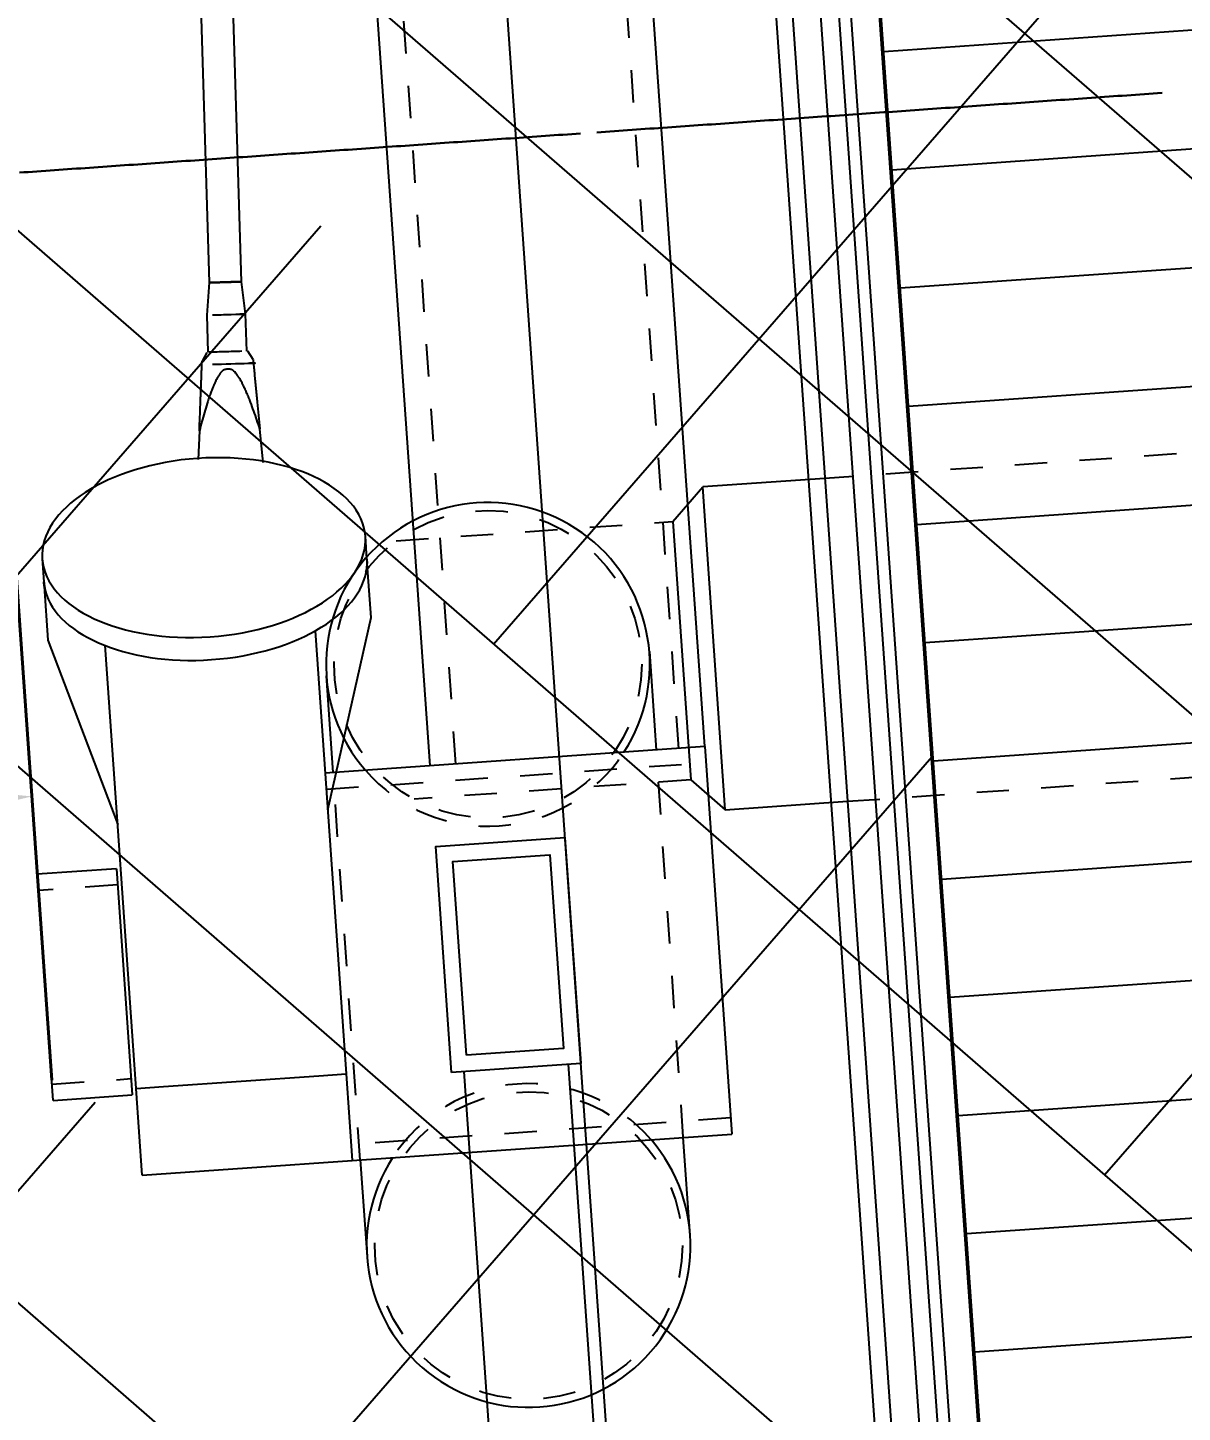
# Model space of a CAD drawing. Header units: millimetres. Extents: x 50357 to 985146, y 723188 to 1803594.
# Drawn here: x 834546.901 to 834550.466, y 818133.679 to 818137.957 of the extents above; entities that cross this region are included whole.
import ezdxf
from ezdxf.xclip import XClip

# ---------------------------------------------------------------- set-up
doc = ezdxf.new("R2010")
doc.units = ezdxf.units.MM
doc.header["$LTSCALE"] = 3
doc.header["$MEASUREMENT"] = 0
for name, pattern in [('DASHED2', [0.375, 0.25, -0.125]), ('XXASB-PIW-ARC-DWG-1012-MWP-XXXX-WS3-XC$0$XXXXX-PIW-P-ASB_BRIDGE_DECK_STR-XXX$0$Member Hidden', [4.5, 2.5, -2]), ('XXASB-PIW-ARC-DWG-1012-MWP-XXXX-WS3-XC$0$XXXXX-PIW-P-ASB_BRIDGE_STAIR_ESCALATOR-XXX$0$Member Hidden', [4.5, 2.5, -2])]:
    doc.linetypes.add(name, pattern=pattern)
doc.layers.get('Defpoints').update_dxf_attribs({"color": 32})
doc.layers.add('-Dim', color=7, linetype='Continuous', lineweight=40)
doc.layers.add('-Excluded area line', color=7, linetype='DASHED2', lineweight=40)
doc.layers.add('00_Xref', color=7, linetype='Continuous')
doc.layers.add('3A35X-MAGP-P-LD-00-0$0$LWK-GA_HANDRAIL', color=7, linetype='Continuous')
for name, color, linetype, true_color in [('WKD071__', 7, 'Continuous', 0x6e6e6e), ('XXASB-PIW-ARC-DWG-1012-MWP-XXXX-WS3-XC$0$XXXXX-PIW-P-ASB_BRIDGE_DECK_STR-XXX$0$A-GENM', 7, 'Continuous', 0x6e6e6e), ('XXASB-PIW-ARC-DWG-1012-MWP-XXXX-WS3-XC$0$XXXXX-PIW-P-ASB_BRIDGE_DECK_STR-XXX$0$ADS280_B', 7, 'Continuous', 0x6e6e6e), ('XXASB-PIW-ARC-DWG-1012-MWP-XXXX-WS3-XC$0$XXXXX-PIW-P-ASB_BRIDGE_DECK_STR-XXX$0$ADS280_BSteel', 7, 'Continuous', 0x6e6e6e), ('XXASB-PIW-ARC-DWG-1012-MWP-XXXX-WS3-XC$0$XXXXX-PIW-P-ASB_BRIDGE_DECK_STR-XXX$0$ADS280_C', 7, 'Continuous', 0x6e6e6e), ('XXASB-PIW-ARC-DWG-1012-MWP-XXXX-WS3-XC$0$XXXXX-PIW-P-ASB_BRIDGE_DECK_STR-XXX$0$ADS280_H', 7, 'XXASB-PIW-ARC-DWG-1012-MWP-XXXX-WS3-XC$0$XXXXX-PIW-P-ASB_BRIDGE_DECK_STR-XXX$0$Member Hidden', 0x6e6e6e), ('XXASB-PIW-ARC-DWG-1012-MWP-XXXX-WS3-XC$0$XXXXX-PIW-P-ASB_BRIDGE_STAIR_ESCALATOR-XXX$0$A-GENM', 7, 'Continuous', 0x6e6e6e), ('XXASB-PIW-ARC-DWG-1012-MWP-XXXX-WS3-XC$0$XXXXX-PIW-P-ASB_BRIDGE_STAIR_ESCALATOR-XXX$0$ADS280_C', 7, 'Continuous', 0x6e6e6e), ('XXASB-PIW-ARC-DWG-1012-MWP-XXXX-WS3-XC$0$XXXXX-PIW-P-ASB_BRIDGE_STAIR_ESCALATOR-XXX$0$ADS280_H1', 7, 'XXASB-PIW-ARC-DWG-1012-MWP-XXXX-WS3-XC$0$XXXXX-PIW-P-ASB_BRIDGE_STAIR_ESCALATOR-XXX$0$Member Hidden', 0x6e6e6e), ('XXASB-PIW-ARC-DWG-1012-MWP-XXXX-WS3-XC$0$XXXXX-PIW-P-ASB_BRIDGE_STAIR_ESCALATOR-XXX$0$Q-SPCQ-1', 7, 'Continuous', 0x6e6e6e)]:
    doc.layers.add(name, color=color, linetype=linetype, true_color=true_color)
doc.styles.get("Standard").update_dxf_attribs({"font": 'arial.ttf'})
doc.dimstyles.get("Standard").update_dxf_attribs({"dimtxt": 0.5, "dimasz": 0.5, "dimexe": 0.18, "dimexo": 0.0625, "dimgap": 0.09, "dimtad": 0, "dimtih": 1, "dimtoh": 1, "dimdec": 3, "dimzin": 0, "dimdsep": 46, "dimtxsty": 'Standard', "dimcen": 0.09, "dimclrd": 256, "dimclre": 256, "dimclrt": 256, "dimadec": 0, "dimazin": 0, "dimtfac": 1, "dimtdec": 3, "dimtofl": 0, "dimtmove": 0, "dimatfit": 3, "dimfxl": 1, "dimtolj": 1, "dimtzin": 0, "dimlwd": -1, "dimlwe": -1, "dimarcsym": 0})

# ---------------------------------------------------------------- blocks, each defined once
blk = doc.blocks.new('x-baseplan')
blk.add_lwpolyline([(834550.5505, 818213.8099), (834557.1707, 818119.1058), (834549.7388, 818118.5863), (834547.9798, 818143.7498), (834547.5808, 818143.722), (834547.5407, 818144.2956), (834539.9643, 818143.7659), (834540.0207, 818142.9597), (834532.4541, 818142.4509), (834523.9731, 818144.3196), (834526.2542, 818154.6723), (834539.4112, 818151.6754), (834539.6457, 818148.3218), (834547.2222, 818148.8514), (834547.1833, 818149.4081), (834547.5823, 818149.436), (834542.9962, 818215.0413), (834543.2207, 818215.057), (834550.326, 818213.7942), (834550.5505, 818213.8099)])
blk = doc.blocks.new('XXASB-PIW-ARC-DWG-1012-MWP-XXXX-WS3-XC$0$XXXXX-PIW-P-ASB_BRIDGE_DECK_STR-XXX$0$Hanger Node - Hanger Node-V16-DECK F_F_L__STR')
at = {"layer": 'XXASB-PIW-ARC-DWG-1012-MWP-XXXX-WS3-XC$0$XXXXX-PIW-P-ASB_BRIDGE_DECK_STR-XXX$0$A-GENM'}
for p, q in [((364.8, 93.3), (276.4, 99.3)), ((606, 63.3), (579.2, 78.8)), ((721, 60), (606, 60)), ((821, 50), (721, 60)), ((579.2, -78.8), (606, -63.3)), ((606, -60), (721, -60)), ((721, -60), (821, -50)), ((260.2, -100.4), (364.8, -93.3))]:
    blk.add_line(p, q, dxfattribs=at)
for centre, major_axis, start_param, end_param in [((568.5, 0), (0, 85), 0.986084, 3.788527), ((606, 0), (0, 63.3), 3.926991, 5.819538), ((821, 0), (0, 50), 4.426575, 10.363752), ((821, 0), (0, 50), 4.243489, 9.930095), ((821, 0), (0, 50), 0.999585, 6.283185), ((821, 0), (0, 50), 0.208627, 4.936788), ((721, 0), (0, 60), 0.785398, 3.926997), ((821, 0), (0, 50), 1.659996, 4.52034)]:
    blk.add_ellipse(centre, major_axis=major_axis, ratio=0.000001, start_param=start_param, end_param=end_param, dxfattribs=at)
for points, knots in [([(364.8, -93.3), (374.1, -90.6), (392.7, -85.1), (420.4, -76.4), (443.2, -68.7), (461.5, -62.2), (472.8, -57.9), (481.8, -54.3), (488.5, -51.6), (494, -49.2), (498.5, -47.2), (501.7, -45.7), (505, -44.2), (509.4, -42.1), (514.9, -39.5), (520.2, -36.6), (523.9, -34.5), (525.9, -33.2), (527.4, -32.2), (528.9, -31.2), (531, -29.8), (533.7, -28.1), (536.9, -25.9), (541.1, -22.9), (544.9, -19.7), (547.5, -16.7), (548.7, -14.9), (549.5, -13.5), (550.1, -12), (550.8, -9.9), (551.5, -7.1), (552.1, -3.6), (552.2, 0), (552, 3.7), (551.5, 7.2), (550.8, 10), (550, 12.1), (549.4, 13.5), (548.6, 14.9), (547.4, 16.8), (544.8, 19.8), (541.1, 23), (536.9, 26), (533.7, 28.1), (531, 29.8), (528.9, 31.2), (527.4, 32.2), (525.9, 33.2), (523.9, 34.5), (520.2, 36.6), (514.9, 39.5), (509.4, 42.1), (505, 44.2), (501.7, 45.7), (498.4, 47.2), (494, 49.2), (488.5, 51.6), (481.8, 54.3), (472.8, 57.9), (461.5, 62.2), (443.2, 68.7), (420.4, 76.4), (392.6, 85.1), (374.1, 90.6), (364.8, 93.3)], [0, 0, 0, 0, 0.066667, 0.133333, 0.2, 0.233333, 0.266667, 0.283333, 0.3, 0.316667, 0.325, 0.333333, 0.341667, 0.35, 0.366667, 0.383333, 0.391667, 0.395833, 0.4, 0.404167, 0.408333, 0.416667, 0.425, 0.433333, 0.45, 0.458333, 0.4625, 0.466667, 0.470833, 0.475, 0.483333, 0.491667, 0.5, 0.508333, 0.516667, 0.525, 0.529167, 0.533333, 0.5375, 0.541667, 0.55, 0.566667, 0.575, 0.583333, 0.591667, 0.595833, 0.6, 0.604167, 0.608333, 0.616667, 0.633333, 0.65, 0.658333, 0.666667, 0.675, 0.683333, 0.7, 0.716667, 0.733333, 0.766667, 0.8, 0.866667, 0.933333, 1, 1, 1, 1]), ([(364.8, 93.3), (378.6, 92.4), (406, 90.5), (440.2, 88.2), (467.6, 86.4), (488, 85), (508.4, 83.6), (528.6, 82.2), (548.7, 80.9), (561.9, 80), (568.5, 79.5)], [0, 0, 0, 0, 0.2, 0.4, 0.5, 0.6, 0.7, 0.8, 0.9, 1, 1, 1, 1]), ([(568.5, 79.5), (570.6, 79.4), (572.9, 79.2), (575.1, 79.1), (576.5, 79), (577.9, 78.9), (578.9, 78.8), (579.2, 78.8), (579.2, 78.8)], [0, 0, 0, 0, 0.333333, 0.416667, 0.5, 0.666667, 0.833333, 1, 1, 1, 1]), ([(568.5, -79.5), (561.9, -80), (548.7, -80.9), (528.6, -82.2), (508.4, -83.6), (488, -85), (467.6, -86.4), (440.2, -88.2), (406, -90.5), (378.6, -92.4), (364.8, -93.3)], [0, 0, 0, 0, 0.1, 0.2, 0.3, 0.4, 0.5, 0.6, 0.8, 1, 1, 1, 1]), ([(579.2, -78.8), (579.2, -78.8), (578.9, -78.8), (577.9, -78.9), (576.5, -79), (575.1, -79.1), (572.9, -79.2), (570.6, -79.4), (568.5, -79.5)], [0, 0, 0, 0, 0.166667, 0.333333, 0.5, 0.583333, 0.666667, 1, 1, 1, 1])]:
    blk.add_open_spline(points, degree=3, knots=knots, dxfattribs=at)
blk = doc.blocks.new('XXASB-PIW-ARC-DWG-1012-MWP-XXXX-WS3-XC$0$XXXXX-PIW-P-ASB_BRIDGE_DECK_STR-XXX$0$Hanger Rod M100 - Horiziontal Rod-3293526-DECK F_F_L__STR')
at = {"layer": 'XXASB-PIW-ARC-DWG-1012-MWP-XXXX-WS3-XC$0$XXXXX-PIW-P-ASB_BRIDGE_DECK_STR-XXX$0$ADS280_B'}
for p, q in [((1181.9, 50), (-4877.3, 50)), ((-4877.3, -50), (-4877.3, -45.4)), ((-4877.3, -50), (1181.9, -50))]:
    blk.add_line(p, q, dxfattribs=at)
for start_param, end_param in [(5.763862, 11.331637), (5.875466, 11.268739), (4.934897, 8.058481), (4.11118, 8.486953), (4.788814, 7.628898), (3.263359, 9.424778)]:
    blk.add_ellipse((-4877.3, 0), major_axis=(0, 50), ratio=0.000001, start_param=start_param, end_param=end_param, dxfattribs=at)
at = {"layer": 'XXASB-PIW-ARC-DWG-1012-MWP-XXXX-WS3-XC$0$XXXXX-PIW-P-ASB_BRIDGE_DECK_STR-XXX$0$ADS280_H'}
for start_param, end_param in [(5.604068, 7.173152), (3.141593, 8.204559), (5.738942, 6.714216)]:
    blk.add_ellipse((-4877.3, 0), major_axis=(0, 50), ratio=0.000001, start_param=start_param, end_param=end_param, dxfattribs=at)
blk = doc.blocks.new('XXASB-PIW-ARC-DWG-1012-MWP-XXXX-WS3-XC$0$XXXXX-PIW-P-ASB_BRIDGE_DECK_STR-XXX$0$Arch Built-up Joint - ARCH JOINT BUILT-UP BOX-545552-DECK LEVEL FRAMING PLAN _PART 2 OF 2_')
at = {"layer": 'XXASB-PIW-ARC-DWG-1012-MWP-XXXX-WS3-XC$0$XXXXX-PIW-P-ASB_BRIDGE_DECK_STR-XXX$0$A-GENM'}
for p, q in [((89818.1, 666797.4), (89234.8, 666622.4)), ((89984.8, 666797.4), (89818.1, 666797.4)), ((89984.8, 666796.8), (89984.8, 666797.4)), ((89984.8, 666797.4), (89998.6, 666797.4)), ((90069.4, 666797.4), (89998.6, 666797.4)), ((88148.4, 666622.4), (88148.4, 665972.4)), ((88148.4, 666622.4), (88416.8, 666622.4)), ((88416.8, 666622.4), (89789.6, 666622.4)), ((88416.8, 666622.4), (88416.8, 666537.4)), ((88416.8, 666537.4), (88416.8, 666057.4)), ((88416.8, 666057.4), (88416.8, 665972.4)), ((88416.8, 665972.4), (88148.4, 665972.4)), ((89788.9, 665972.4), (88416.8, 665972.4)), ((89234.8, 665972.3), (89818.1, 665797.4)), ((89818.1, 665797.4), (89984.8, 665797.4)), ((89984.8, 665797.4), (89984.8, 665798)), ((89998.6, 665797.4), (89984.8, 665797.4)), ((89998.6, 665797.4), (90069.4, 665797.4))]:
    blk.add_line(p, q, dxfattribs=at)
for centre, start_param, end_param in [((89998.6, 666297.4), 0.050021, 1.570795), ((90069.4, 666297.4), 0.001055, 1.570796), ((89998.6, 666297.4), 0.004384, 0.050021), ((90069.4, 666297.4), 4.712389, 6.283185), ((89998.6, 666297.4), 1.570795, 3.091572), ((90069.4, 666297.4), 1.570796, 3.140538), ((90069.4, 666297.4), 3.141593, 4.712389), ((89998.6, 666297.4), 3.091572, 3.137208)]:
    blk.add_ellipse(centre, major_axis=(0, 500), ratio=0.552538, start_param=start_param, end_param=end_param, dxfattribs=at)
blk = doc.blocks.new('XXASB-PIW-ARC-DWG-1012-MWP-XXXX-WS3-XC$0$XXXXX-PIW-P-ASB_BRIDGE_DECK_STR-XXX$0$Circular Hollow Sections - CHS Ø 700x50 THK-2967927-DECK LEVEL FRAMING PLAN _PART 2 OF 2_')
at = {"layer": 'XXASB-PIW-ARC-DWG-1012-MWP-XXXX-WS3-XC$0$XXXXX-PIW-P-ASB_BRIDGE_DECK_STR-XXX$0$ADS280_B'}
for p, q in [((88398.4, 676430.6), (88398.4, 676185.5)), ((88398.4, 676430.6), (89098.4, 676430.6)), ((89098.4, 676185.5), (89098.4, 676430.6)), ((89098.4, 676185.5), (88398.4, 676185.5))]:
    blk.add_line(p, q, dxfattribs=at)
at = {"layer": 'XXASB-PIW-ARC-DWG-1012-MWP-XXXX-WS3-XC$0$XXXXX-PIW-P-ASB_BRIDGE_DECK_STR-XXX$0$ADS280_H'}
for p, q in [((88448.4, 676430.6), (88448.4, 676185.5)), ((89048.4, 676185.5), (89048.4, 676430.6))]:
    blk.add_line(p, q, dxfattribs=at)
blk = doc.blocks.new('XXASB-PIW-ARC-DWG-1012-MWP-XXXX-WS3-XC$0$XXXXX-PIW-P-ASB_BRIDGE_DECK_STR-XXX$0$Built Up Member - BUILT-UP BOX D1000xB650xTF50xTW50 THK-2043985-DECK LEVEL FRAMING PLAN _PART 2 OF 2_')
at = {"layer": 'XXASB-PIW-ARC-DWG-1012-MWP-XXXX-WS3-XC$0$XXXXX-PIW-P-ASB_BRIDGE_DECK_STR-XXX$0$ADS280_B'}
for p, q in [((88148.4, 675522.4), (88148.4, 674347.4)), ((89348.4, 674347.4), (89348.4, 675522.4)), ((89348.4, 674347.4), (88148.4, 674347.4))]:
    blk.add_line(p, q, dxfattribs=at)
at = {"layer": 'XXASB-PIW-ARC-DWG-1012-MWP-XXXX-WS3-XC$0$XXXXX-PIW-P-ASB_BRIDGE_DECK_STR-XXX$0$ADS280_H'}
for p, q in [((88198.4, 674347.4), (88198.4, 675522.4)), ((89298.4, 675522.4), (89298.4, 674347.4))]:
    blk.add_line(p, q, dxfattribs=at)
blk = doc.blocks.new('XXASB-PIW-ARC-DWG-1012-MWP-XXXX-WS3-XC$0$XXXXX-PIW-P-ASB_BRIDGE_DECK_STR-XXX$0$C1')
at = {"layer": 'XXASB-PIW-ARC-DWG-1012-MWP-XXXX-WS3-XC$0$XXXXX-PIW-P-ASB_BRIDGE_DECK_STR-XXX$0$ADS280_C'}
for points in [[(-350, 200), (350, 200), (350, -200), (-350, -200)], [(-300, 150), (300, 150), (300, -150), (-300, -150)]]:
    blk.add_lwpolyline(points, close=True, dxfattribs=at)
blk = doc.blocks.new('XXASB-PIW-ARC-DWG-1012-MWP-XXXX-WS3-XC$0$XXXXX-PIW-P-ASB_BRIDGE_DECK_STR-XXX')
at = {"layer": 'XXASB-PIW-ARC-DWG-1012-MWP-XXXX-WS3-XC$0$XXXXX-PIW-P-ASB_BRIDGE_DECK_STR-XXX$0$ADS280_B'}
for p, q in [((834548143.2, 818135676.6), (834542828.6, 818211703.5)), ((834548991.1, 818135735.9), (834548392.1, 818144304.9))]:
    blk.add_line(p, q, dxfattribs=at)
at = {"layer": 'XXASB-PIW-ARC-DWG-1012-MWP-XXXX-WS3-XC$0$XXXXX-PIW-P-ASB_BRIDGE_DECK_STR-XXX$0$ADS280_BSteel'}
for p, q in [((834548795.4, 818131536.7), (834548570.5, 818134754.1)), ((834548247.4, 818134731.6), (834548472.3, 818131514.2))]:
    blk.add_line(p, q, dxfattribs=at)
at = {"layer": 'XXASB-PIW-ARC-DWG-1012-MWP-XXXX-WS3-XC$0$XXXXX-PIW-P-ASB_BRIDGE_DECK_STR-XXX$0$ADS280_H'}
for p, q in [((834548223, 818135682.2), (834547311.9, 818148715.4)), ((834548911.3, 818135730.3), (834548312.5, 818144296.3))]:
    blk.add_line(p, q, dxfattribs=at)
at = {"layer": 'XXASB-PIW-ARC-DWG-1012-MWP-XXXX-WS3-XC$0$XXXXX-PIW-P-ASB_BRIDGE_DECK_STR-XXX$0$A-GENM'}
for name, p, rotation in [('XXASB-PIW-ARC-DWG-1012-MWP-XXXX-WS3-XC$0$XXXXX-PIW-P-ASB_BRIDGE_DECK_STR-XXX$0$Hanger Node - Hanger Node-V16-DECK F_F_L__STR', (834547535, 818136349.8), 91.70044239157103), ('XXASB-PIW-ARC-DWG-1012-MWP-XXXX-WS3-XC$0$XXXXX-PIW-P-ASB_BRIDGE_DECK_STR-XXX$0$Arch Built-up Joint - ARCH JOINT BUILT-UP BOX-545552-DECK LEVEL FRAMING PLAN _PART 2 OF 2_', (835218400.8, 818092963.9), 93.99870513591777)]:
    blk.add_blockref(name, p, dxfattribs=dict(at, rotation=rotation))
at = {"layer": 'XXASB-PIW-ARC-DWG-1012-MWP-XXXX-WS3-XC$0$XXXXX-PIW-P-ASB_BRIDGE_DECK_STR-XXX$0$ADS280_B', "linetype": 'XXASB-PIW-ARC-DWG-1012-MWP-XXXX-WS3-XC$0$XXXXX-PIW-P-ASB_BRIDGE_DECK_STR-XXX$0$Member Hidden', "rotation": 93.99870513591777}
blk.add_blockref('XXASB-PIW-ARC-DWG-1012-MWP-XXXX-WS3-XC$0$XXXXX-PIW-P-ASB_BRIDGE_DECK_STR-XXX$0$Built Up Member - BUILT-UP BOX D1000xB650xTF50xTW50 THK-2043985-DECK LEVEL FRAMING PLAN _PART 2 OF 2_', (835227927.5, 818093629.8), dxfattribs=at)
at = {"layer": 'XXASB-PIW-ARC-DWG-1012-MWP-XXXX-WS3-XC$0$XXXXX-PIW-P-ASB_BRIDGE_DECK_STR-XXX$0$ADS280_BSteel', "linetype": 'XXASB-PIW-ARC-DWG-1012-MWP-XXXX-WS3-XC$0$XXXXX-PIW-P-ASB_BRIDGE_DECK_STR-XXX$0$Member Hidden'}
for name, p, rotation in [('XXASB-PIW-ARC-DWG-1012-MWP-XXXX-WS3-XC$0$XXXXX-PIW-P-ASB_BRIDGE_DECK_STR-XXX$0$Hanger Rod M100 - Horiziontal Rod-3293526-DECK F_F_L__STR', (834547365.9, 818142045.6), 91.70044239157103), ('XXASB-PIW-ARC-DWG-1012-MWP-XXXX-WS3-XC$0$XXXXX-PIW-P-ASB_BRIDGE_DECK_STR-XXX$0$Circular Hollow Sections - CHS Ø 700x50 THK-2967927-DECK LEVEL FRAMING PLAN _PART 2 OF 2_', (835227927.5, 818093629.8), 93.99870513591777)]:
    blk.add_blockref(name, p, dxfattribs=dict(at, rotation=rotation))
at = {"layer": 'XXASB-PIW-ARC-DWG-1012-MWP-XXXX-WS3-XC$0$XXXXX-PIW-P-ASB_BRIDGE_DECK_STR-XXX$0$ADS280_C', "rotation": 93.99870513598016}
blk.add_blockref('XXASB-PIW-ARC-DWG-1012-MWP-XXXX-WS3-XC$0$XXXXX-PIW-P-ASB_BRIDGE_DECK_STR-XXX$0$C1', (834548384.5, 818135092), dxfattribs=at)
blk = doc.blocks.new('XXASB-PIW-ARC-DWG-1012-MWP-XXXX-WS3-XC$0$XXXXX-PIW-P-ASB_BRIDGE_STAIR_ESCALATOR-XXX$0$KONEGL-TravelMaster110_Escalator_Single_metric - TM110 - 101384-V1-DECK F_F_L__STR')
at = {"layer": 'XXASB-PIW-ARC-DWG-1012-MWP-XXXX-WS3-XC$0$XXXXX-PIW-P-ASB_BRIDGE_STAIR_ESCALATOR-XXX$0$Q-SPCQ-1'}
for p, q in [((7575.6, 773.5), (-7790.4, 773.5)), ((7327.3, 687.4), (-8262.6, 687.4)), ((-8262.6, 629.2), (7327.3, 629.2)), ((7574.3, 593.5), (-7791.7, 593.5)), ((-7757, 505), (7607.7, 505)), ((-7748.3, 500), (7616.1, 500)), ((2618.9, 500), (2618.9, -500)), ((2985, 500), (2985, -500)), ((3351.1, 500), (3351.1, -500)), ((3717.2, 500), (3717.2, -500)), ((4083.2, 500), (4083.2, -500)), ((4449.3, 500), (4449.3, -500)), ((4815.4, 500), (4815.4, -500)), ((5181.5, 500), (5181.5, -500)), ((5547.6, 500), (5547.6, -500)), ((5913.6, 500), (5913.6, -500)), ((6279.7, 500), (6279.7, -500)), ((6645.8, 500), (6645.8, -500))]:
    blk.add_line(p, q, dxfattribs=at)
blk = doc.blocks.new('XXASB-PIW-ARC-DWG-1012-MWP-XXXX-WS3-XC$0$XXXXX-PIW-P-ASB_BRIDGE_STAIR_ESCALATOR-XXX')
at = {"layer": 'XXASB-PIW-ARC-DWG-1012-MWP-XXXX-WS3-XC$0$XXXXX-PIW-P-ASB_BRIDGE_STAIR_ESCALATOR-XXX$0$A-GENM'}
blk.add_lwpolyline([(834550435.1, 818121216.2), (834550385.3, 818121212.7), (834549018.1, 818140770), (834548918.4, 818140763), (834548810.4, 818142308.3), (834548960, 818142318.7)], dxfattribs=at)
at = {"layer": 'XXASB-PIW-ARC-DWG-1012-MWP-XXXX-WS3-XC$0$XXXXX-PIW-P-ASB_BRIDGE_STAIR_ESCALATOR-XXX$0$ADS280_C', "linetype": 'XXASB-PIW-ARC-DWG-1012-MWP-XXXX-WS3-XC$0$XXXXX-PIW-P-ASB_BRIDGE_STAIR_ESCALATOR-XXX$0$Member Hidden'}
for p, q in [((834555036.9, 818136960.8), (834549362.3, 818136564.2)), ((834549432, 818135566.6), (834555106.7, 818135963.3))]:
    blk.add_line(p, q, dxfattribs=at)
at = {"layer": 'XXASB-PIW-ARC-DWG-1012-MWP-XXXX-WS3-XC$0$XXXXX-PIW-P-ASB_BRIDGE_STAIR_ESCALATOR-XXX$0$ADS280_C'}
for p, q in [((834548892.4, 818136431.1), (834548985.2, 818136537.8)), ((834549362.3, 818136564.2), (834548985.2, 818136537.8)), ((834549054.9, 818135540.2), (834548985.2, 818136537.8)), ((834548892.4, 818136431.1), (834548948.2, 818135633)), ((834548820.3, 818136029), (834548841.5, 818135725)), ((834547843.9, 818135655.3), (834547823, 818135954.7)), ((834548948.2, 818135633), (834549054.9, 818135540.2)), ((834549054.9, 818135540.2), (834549432, 818135566.6)), ((834548946.4, 818134224.7), (834548925.1, 818134528.7)), ((834547927.6, 818134459), (834547948.5, 818134159.5))]:
    blk.add_line(p, q, dxfattribs=at)
for centre, start, end in [((834548321.8, 818135989.6), 327.1596, 220.8378), ((834548447.3, 818134194.4), 147.1596, 40.8378)]:
    blk.add_arc(centre, 500, start, end, dxfattribs=at)
at = {"layer": 'XXASB-PIW-ARC-DWG-1012-MWP-XXXX-WS3-XC$0$XXXXX-PIW-P-ASB_BRIDGE_STAIR_ESCALATOR-XXX$0$ADS280_H1'}
for p, q in [((834548038.3, 818136371.4), (834548892.4, 818136431.1)), ((834548948.2, 818135633), (834548094.1, 818135573.3))]:
    blk.add_line(p, q, dxfattribs=at)
at = {"layer": 'XXASB-PIW-ARC-DWG-1012-MWP-XXXX-WS3-XC$0$XXXXX-PIW-P-ASB_BRIDGE_STAIR_ESCALATOR-XXX$0$ADS280_H1', "lineweight": 25}
for p, q in [((834548925.1, 818134528.8), (834548841.5, 818135725.4)), ((834547927.6, 818134459), (834547843.9, 818135655.7))]:
    blk.add_line(p, q, dxfattribs=at)
at = {"layer": 'XXASB-PIW-ARC-DWG-1012-MWP-XXXX-WS3-XC$0$XXXXX-PIW-P-ASB_BRIDGE_STAIR_ESCALATOR-XXX$0$ADS280_H1'}
for centre in [(834548321.7, 818135990.2), (834548447.3, 818134194.4)]:
    blk.add_circle(centre, 475, dxfattribs=at)
for centre, start, end in [((834548321.8, 818135989.6), 220.8282, 327.1692), ((834548447.3, 818134194.4), 40.8282, 147.1693)]:
    blk.add_arc(centre, 500, start, end, dxfattribs=at)
at = {"layer": 'XXASB-PIW-ARC-DWG-1012-MWP-XXXX-WS3-XC$0$XXXXX-PIW-P-ASB_BRIDGE_STAIR_ESCALATOR-XXX$0$Q-SPCQ-1', "rotation": 93.99870513611988}
blk.add_blockref('XXASB-PIW-ARC-DWG-1012-MWP-XXXX-WS3-XC$0$XXXXX-PIW-P-ASB_BRIDGE_STAIR_ESCALATOR-XXX$0$KONEGL-TravelMaster110_Escalator_Single_metric - TM110 - 101384-V1-DECK F_F_L__STR', (834550506.5, 818131288.2), dxfattribs=at)
blk = doc.blocks.new('XXASB-PIW-ARC-DWG-1012-MWP-XXXX-WS3-XC')
for name in ['XXASB-PIW-ARC-DWG-1012-MWP-XXXX-WS3-XC$0$XXXXX-PIW-P-ASB_BRIDGE_DECK_STR-XXX', 'XXASB-PIW-ARC-DWG-1012-MWP-XXXX-WS3-XC$0$XXXXX-PIW-P-ASB_BRIDGE_STAIR_ESCALATOR-XXX']:
    blk.add_blockref(name, (0, 0))
blk = doc.blocks.new('*D1055')
at = {"layer": '-Dim', "transparency": 16777216}
for p, q in [((834546.9749, 818134.7053), (834546.8439, 818136.5794)), ((834541.0004, 818134.2876), (834540.8694, 818136.1617)), ((834545.9161, 818135.5121), (834545.7047, 818135.4973)), ((834541.9367, 818135.2339), (834542.1481, 818135.2487))]:
    blk.add_line(p, q, dxfattribs=at)
for points in [[(834545.9044, 818135.6783), (834545.9277, 818135.3458), (834546.9136, 818135.5818)], [(834541.9251, 818135.4002), (834541.9483, 818135.0676), (834540.9392, 818135.1642)]]:
    blk.add_solid(points, dxfattribs=at)
at = {"layer": 'Defpoints', "color": 0, "transparency": 16777216}
for p in [(834540.9392, 818135.1642), (834546.9793, 818134.6429), (834541.0048, 818134.2253)]:
    blk.add_point(p, dxfattribs=at)
at = {"layer": '-Dim', "transparency": 16777216, "insert": (834543.9264, 818135.373), "char_height": 1, "attachment_point": 5}
blk.add_mtext('\\A1;6.000', dxfattribs=at)

msp = doc.modelspace()

# ---------------------------------------------------------------- hatches: boundary and pattern name
at = {"layer": '-Excluded area line'}
h = msp.add_hatch(dxfattribs=at)
h.set_pattern_fill('ANSI31', color=256)
h.set_pattern_definition([(45, (0, -1e-20), (-0.088388347648, 0.088388347648), [])])
edge = h.paths.add_edge_path(flags=0)
edge.add_arc((834576.0018, 818046.0853), 0.5122, 0, 360)
edge = h.paths.add_edge_path(flags=17)
edge.add_line((834509.6545, 817903.2275), (834493.6514, 818132.2001))
edge.add_line((834493.6514, 818132.2001), (834495.2223, 818132.3099))
edge.add_line((834495.2223, 818132.3099), (834492.4442, 818172.006))
edge.add_line((834492.4442, 818172.006), (834490.7844, 818173.101))
edge.add_line((834490.7844, 818173.101), (834489.6765, 818188.9415))
edge.add_line((834489.6765, 818188.9415), (834489.6774, 818188.9421))
edge.add_arc((834477.0466, 818171.6149), 21.4422, 53.90525, 53.90955, ccw=False)
edge.add_line((834489.6787, 818188.9412), (834492.8109, 818186.3755))
edge.add_line((834492.8109, 818186.3755), (834497.7494, 818181.813))
edge.add_arc((834561.6075, 818267.2782), 106.6872, 233.233545, 261.758005)
edge.add_line((834546.3134, 818161.6929), (834554.1557, 818160.6631))
edge.add_line((834554.1557, 818160.6631), (834570.5637, 818158.5084))
edge.add_line((834570.5637, 818158.5084), (834605.9636, 818157.5669))
edge.add_line((834605.9636, 818157.5669), (834605.9639, 818157.5666))
edge.add_line((834605.9639, 818157.5666), (834605.9667, 818157.5668))
edge.add_line((834605.9667, 818157.5668), (834630.1531, 818158.3824))
edge.add_line((834630.1531, 818158.3824), (834633.0978, 818158.5888))
edge.add_line((834633.0978, 818158.5888), (834636.8138, 818105.5105))
edge.add_line((834636.8138, 818105.5105), (834642.7992, 818105.9295))
edge.add_line((834642.7992, 818105.9295), (834646.2911, 818056.0516))
edge.add_line((834646.2911, 818056.0516), (834640.3051, 818055.6325))
edge.add_line((834640.3051, 818055.6325), (834643.399, 818011.4407))
edge.add_line((834643.399, 818011.4407), (834641.1551, 818011.2836))
edge.add_line((834641.1551, 818011.2836), (834643.4009, 817979.1978))
edge.add_line((834643.4009, 817979.1978), (834644.173, 817967.859))
edge.add_line((834644.173, 817967.859), (834644.8988, 817967.9097))
edge.add_line((834644.8988, 817967.9097), (834645.6245, 817967.9604))
edge.add_line((834645.6245, 817967.9604), (834648.1218, 817931.8786))
edge.add_line((834648.1218, 817931.8786), (834646.7337, 817931.6033))
edge.add_line((834646.7337, 817931.6033), (834552.2507, 817919.4891))
edge.add_line((834552.2507, 817919.4891), (834509.6545, 817903.2275))
edge = h.paths.add_edge_path(flags=0)
edge.add_arc((834576.0018, 818046.0853), 0.5122, 0, 360)
h.paths.add_polyline_path([(834583.1485, 817943.8543), (834576.0018, 818046.0853), (834503.6783, 818041.0294), (834511.7505, 817925.5589), (834547.4409, 817939.3012)], flags=0)
h.paths.add_polyline_path([(834576.0018, 818046.0853), (834503.6783, 818041.0294), (834511.7505, 817925.5589), (834547.4409, 817939.3012), (834583.1485, 817943.8543)], flags=0)
h.paths.add_polyline_path([(834576.6662, 818044.0156), (834589.1533, 818044.8886), (834588.9683, 818047.5356), (834576.4812, 818046.6627)], flags=8)
h.paths.add_polyline_path([(834616.9632, 817995.7728), (834587.3341, 817993.7015), (834583.9069, 818042.7253), (834613.536, 818044.7966)], flags=0)
edge = h.paths.add_edge_path(flags=17)
edge.add_line((834509.6545, 817903.2275), (834493.6514, 818132.2001))
edge.add_line((834493.6514, 818132.2001), (834495.2223, 818132.3099))
edge.add_line((834495.2223, 818132.3099), (834492.4442, 818172.006))
edge.add_line((834492.4442, 818172.006), (834490.7844, 818173.101))
edge.add_line((834490.7844, 818173.101), (834489.6765, 818188.9415))
edge.add_line((834489.6765, 818188.9415), (834489.6774, 818188.9421))
edge.add_arc((834477.0466, 818171.6149), 21.4422, 53.90525, 53.90955, ccw=False)
edge.add_line((834489.6787, 818188.9412), (834492.8109, 818186.3755))
edge.add_line((834492.8109, 818186.3755), (834497.7494, 818181.813))
edge.add_arc((834561.6075, 818267.2782), 106.6872, 233.233545, 261.758005)
edge.add_line((834546.3134, 818161.6929), (834554.1557, 818160.6631))
edge.add_line((834554.1557, 818160.6631), (834570.5637, 818158.5084))
edge.add_line((834570.5637, 818158.5084), (834605.9636, 818157.5669))
edge.add_line((834605.9636, 818157.5669), (834605.9639, 818157.5666))
edge.add_line((834605.9639, 818157.5666), (834605.9667, 818157.5668))
edge.add_line((834605.9667, 818157.5668), (834630.1531, 818158.3824))
edge.add_line((834630.1531, 818158.3824), (834633.0978, 818158.5888))
edge.add_line((834633.0978, 818158.5888), (834636.8138, 818105.5105))
edge.add_line((834636.8138, 818105.5105), (834642.7992, 818105.9295))
edge.add_line((834642.7992, 818105.9295), (834646.2911, 818056.0516))
edge.add_line((834646.2911, 818056.0516), (834640.3051, 818055.6325))
edge.add_line((834640.3051, 818055.6325), (834643.399, 818011.4407))
edge.add_line((834643.399, 818011.4407), (834641.1551, 818011.2836))
edge.add_line((834641.1551, 818011.2836), (834643.4009, 817979.1978))
edge.add_line((834643.4009, 817979.1978), (834644.173, 817967.859))
edge.add_line((834644.173, 817967.859), (834644.8988, 817967.9097))
edge.add_line((834644.8988, 817967.9097), (834645.6245, 817967.9604))
edge.add_line((834645.6245, 817967.9604), (834648.1218, 817931.8786))
edge.add_line((834648.1218, 817931.8786), (834646.7337, 817931.6033))
edge.add_line((834646.7337, 817931.6033), (834552.2507, 817919.4891))
edge.add_line((834552.2507, 817919.4891), (834509.6545, 817903.2275))
edge = h.paths.add_edge_path(flags=0)
edge.add_line((834542.9142, 818105.8473), (834540.3821, 818142.0821))
edge.add_line((834540.3821, 818142.0821), (834533.5274, 818141.6208))
edge.add_line((834533.5274, 818141.6208), (834523.2582, 818143.8637))
edge.add_line((834523.2582, 818143.8637), (834525.899, 818155.8488))
edge.add_arc((834558.5896, 818267.564), 116.4, 237.276176, 253.689242, ccw=False)
edge.add_line((834495.6649, 818169.6383), (834500.3325, 818102.8705))
edge.add_line((834500.3325, 818102.8705), (834542.9142, 818105.8473))
h.paths.add_polyline_path([(834566.6351, 818107.5037), (834563.804, 818148.0022), (834606.4619, 818147.2761), (834609.0351, 818110.4697)], flags=0)
h = msp.add_hatch()
h.set_pattern_fill('ANSI38', color=256, scale=10)
h.set_pattern_definition([(318.9989, (834525.5252, 818208.8837), (0.820092, 0.943371), []), (48.9989, (834525.5252, 818208.8837), (0.696812, 2.706834), [3.125, -1.875])])
edge = h.paths.add_edge_path()
edge.add_line((834539.7435, 818152.2684), (834526.3736, 818155.2143))
edge.add_line((834526.3736, 818155.2143), (834523.9731, 818144.3196))
edge.add_line((834523.9731, 818144.3196), (834532.4541, 818142.4509))
edge.add_line((834532.4541, 818142.4509), (834540.3822, 818142.974))
edge.add_line((834540.3822, 818142.974), (834540.4439, 818142.0922))
edge.add_line((834540.4439, 818142.0922), (834542.5009, 818112.666))
edge.add_line((834542.5009, 818112.666), (834565.1617, 818114.2501))
edge.add_line((834565.1617, 818114.2501), (834563.2872, 818141.0655))
edge.add_line((834563.2872, 818141.0655), (834556.0284, 818141.1832))
edge.add_line((834556.0284, 818141.1832), (834555.3405, 818151.0238))
edge.add_line((834555.3405, 818151.0238), (834562.5993, 818150.9061))
edge.add_line((834562.5993, 818150.9061), (834562.0153, 818159.2601))
edge.add_line((834562.0153, 818159.2601), (834560.518, 818159.716))
edge.add_line((834560.518, 818159.716), (834554.7192, 818160.5625))
edge.add_arc((834570.7126, 818279.8246), 120.3297, 257.639716, 262.362038, ccw=False)
edge.add_line((834544.955, 818162.284), (834538.9467, 818163.4835))
edge.add_line((834538.9467, 818163.4835), (834539.7435, 818152.2684))

# ---------------------------------------------------------------- linework, layer by layer
at = {"layer": '3A35X-MAGP-P-LD-00-0$0$LWK-GA_HANDRAIL', "color": 1, "lineweight": 30, "ltscale": 0.5}
for points in [[(834550.4033, 818137.7552), (834549.5305, 818137.6943), (834548.6576, 818137.6333)], [(834548.6077, 818137.6299), (834547.7414, 818137.5694), (834546.875, 818137.5089)]]:
    msp.add_open_spline(points, degree=2, dxfattribs=at)

# ---------------------------------------------------------------- block references
at = {"layer": '00_Xref'}
ref = msp.add_blockref('x-baseplan', (0, 0), dxfattribs=at)
XClip(ref).set_block_clipping_path([(834202.4041511728, 818417.7787976696), (834906.6320897909, 818467.0097314056), (834956.0121295976, 817760.6488927433), (834251.7841909796, 817711.4179590072)])
at = {"layer": 'WKD071__', "xscale": 0.001, "yscale": 0.001, "zscale": 0.001}
msp.add_blockref('XXASB-PIW-ARC-DWG-1012-MWP-XXXX-WS3-XC', (0, 0), dxfattribs=at)

# ---------------------------------------------------------------- dimensions: what is measured, and where the dimension line sits
at = {"layer": '-Dim'}
dim = msp.add_aligned_dim(p1=(834546.9793, 818134.6429), p2=(834541.0048, 818134.2253), distance=-0.9412, text='6.000', dimstyle='Standard', override={"dimtxt": 1, "dimasz": 1, "dimexe": 1}, dxfattribs=at)
dim.commit()
dim.dimension.update_dxf_attribs({"geometry": '*D1055', "text_midpoint": (834543.9264, 818135.373)})

doc.saveas('drawing.dxf')
